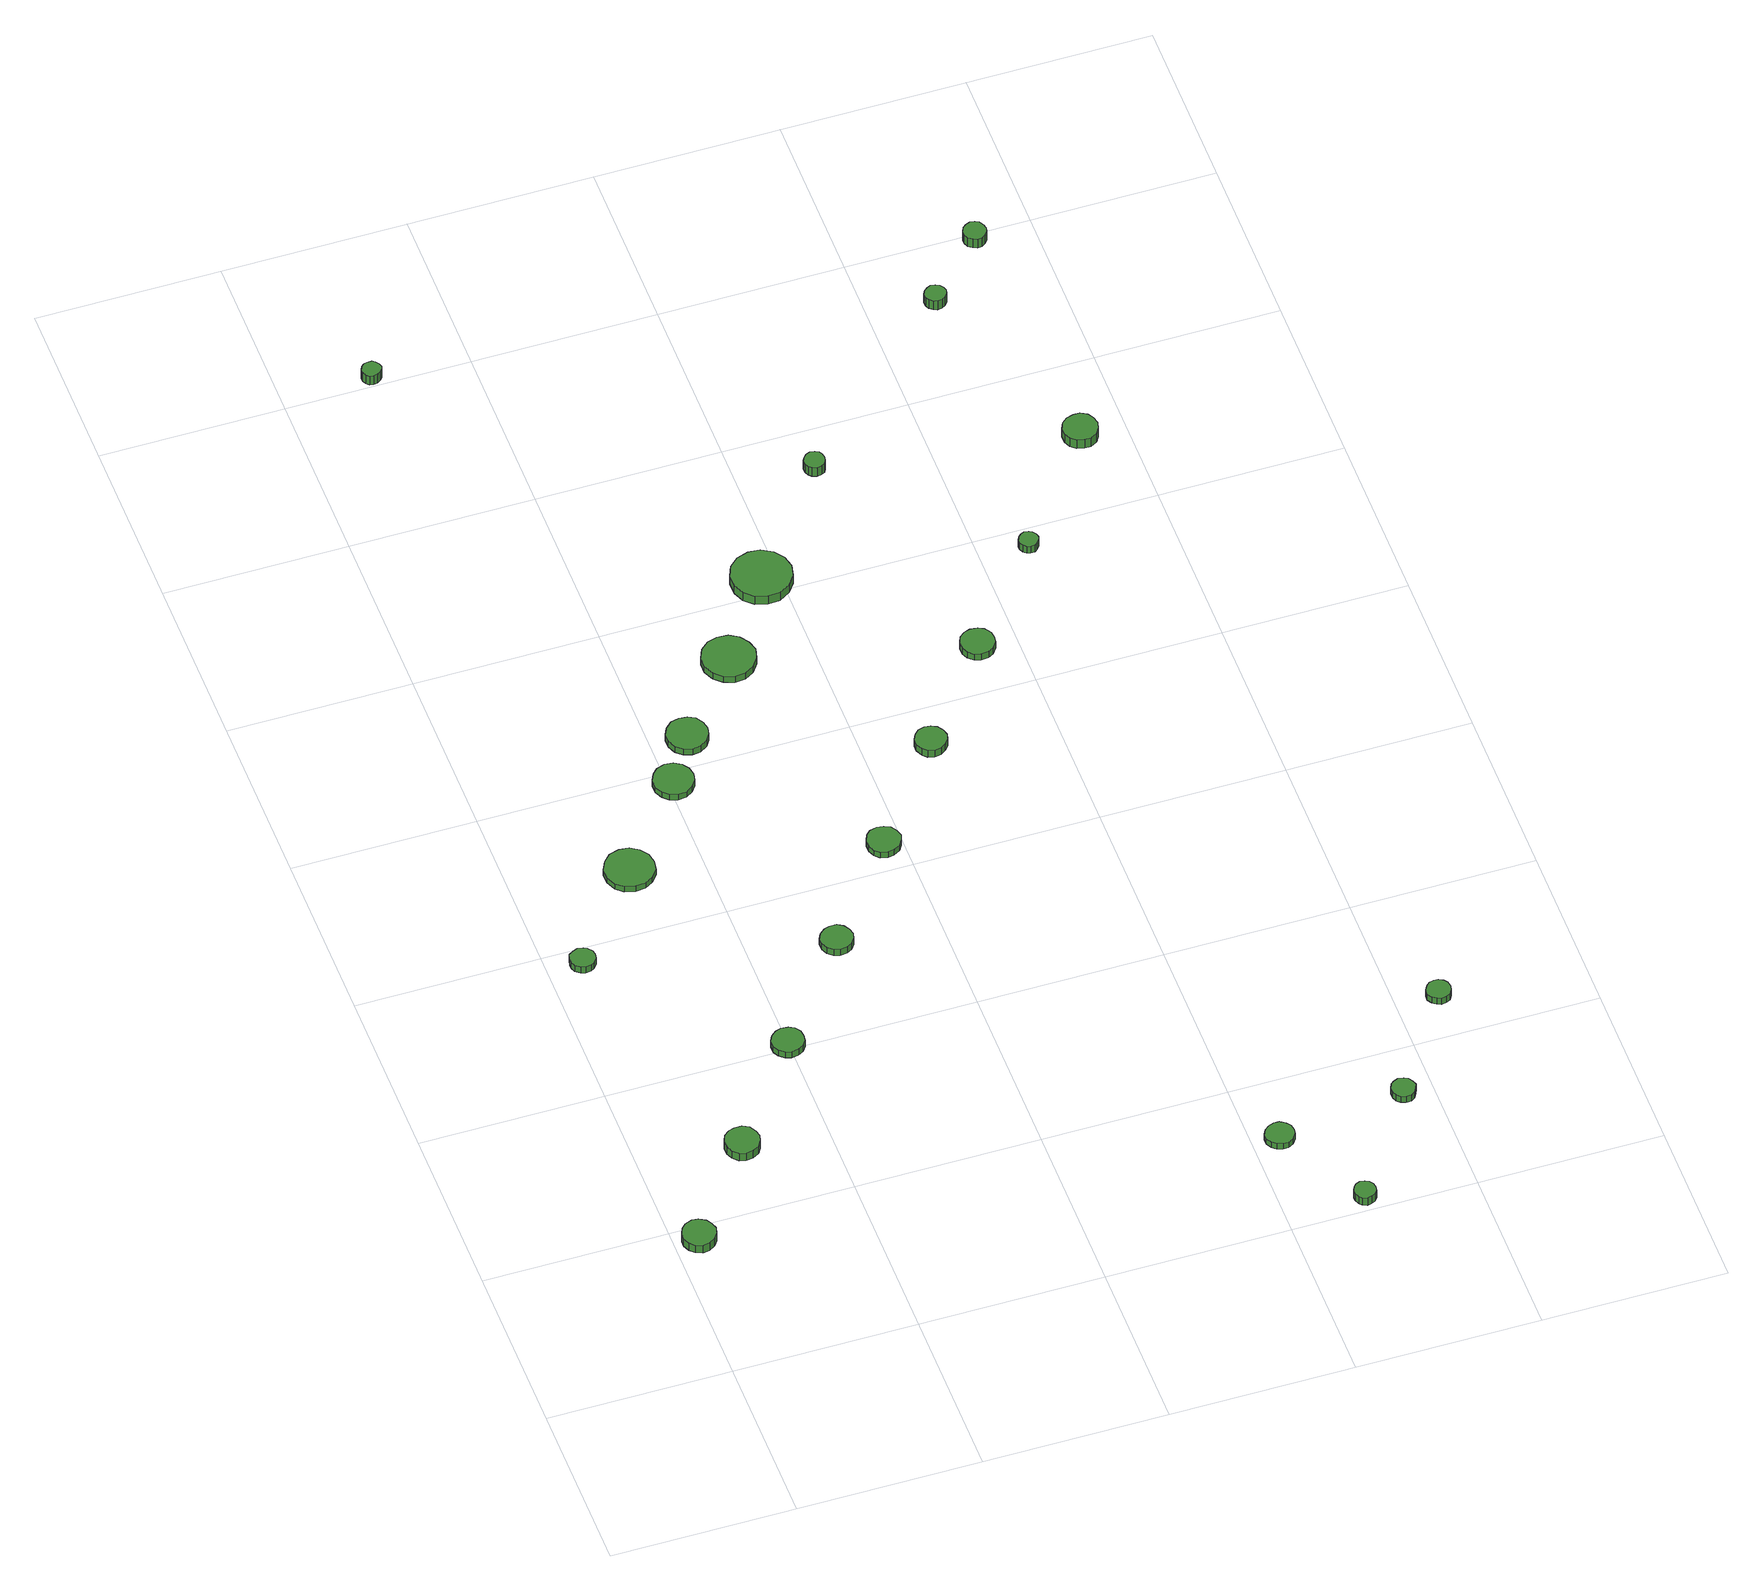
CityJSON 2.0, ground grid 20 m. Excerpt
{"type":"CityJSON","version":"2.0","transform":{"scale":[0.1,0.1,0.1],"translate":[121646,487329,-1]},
"CityObjects":{
"tree1":{"type":"SolitaryVegetationObject","attributes":{"function":"something"},"geometry":[{"type":"MultiSurface","lod":"1","boundaries":[[[0,1,2,3,4,5,6,7,8,9,10,11,12,13,14]],[[15,16,17,18,19,20,21,22,23,24,25,26,27,28,29]],[[0,29,28,1]],[[1,28,27,2]],[[2,27,26,3]],[[3,26,25,4]],[[4,25,24,5]],[[5,24,23,6]],[[6,23,22,7]],[[7,22,21,8]],[[8,21,20,9]],[[9,20,19,10]],[[10,19,18,11]],[[11,18,17,12]],[[12,17,16,13]],[[13,16,15,14]],[[14,15,29,0]]]}]},
"tree2":{"type":"SolitaryVegetationObject","attributes":{"function":"something"},"geometry":[{"type":"MultiSurface","lod":"1","boundaries":[[[30,31,32,33,34,35,36,37,38,39,40,41,42,43,44]],[[45,46,47,48,49,50,51,52,53,54,55,56,57,58,59]],[[30,59,58,31]],[[31,58,57,32]],[[32,57,56,33]],[[33,56,55,34]],[[34,55,54,35]],[[35,54,53,36]],[[36,53,52,37]],[[37,52,51,38]],[[38,51,50,39]],[[39,50,49,40]],[[40,49,48,41]],[[41,48,47,42]],[[42,47,46,43]],[[43,46,45,44]],[[44,45,59,30]]]}]},
"tree3":{"type":"SolitaryVegetationObject","attributes":{"function":"something"},"geometry":[{"type":"MultiSurface","lod":"1","boundaries":[[[60,61,62,63,64,65,66,67,68,69,70,71,72,73,74]],[[75,76,77,78,79,80,81,82,83,84,85,86,87,88,89]],[[60,89,88,61]],[[61,88,87,62]],[[62,87,86,63]],[[63,86,85,64]],[[64,85,84,65]],[[65,84,83,66]],[[66,83,82,67]],[[67,82,81,68]],[[68,81,80,69]],[[69,80,79,70]],[[70,79,78,71]],[[71,78,77,72]],[[72,77,76,73]],[[73,76,75,74]],[[74,75,89,60]]]}]},
"tree4":{"type":"SolitaryVegetationObject","attributes":{"function":"something"},"geometry":[{"type":"MultiSurface","lod":"1","boundaries":[[[90,91,92,93,94,95,96,97,98,99,100,101,102,103,104]],[[105,106,107,108,109,110,111,112,113,114,115,116,117,118,119]],[[90,119,118,91]],[[91,118,117,92]],[[92,117,116,93]],[[93,116,115,94]],[[94,115,114,95]],[[95,114,113,96]],[[96,113,112,97]],[[97,112,111,98]],[[98,111,110,99]],[[99,110,109,100]],[[100,109,108,101]],[[101,108,107,102]],[[102,107,106,103]],[[103,106,105,104]],[[104,105,119,90]]]}]},
"tree5":{"type":"SolitaryVegetationObject","attributes":{"function":"something"},"geometry":[{"type":"MultiSurface","lod":"1","boundaries":[[[120,121,122,123,124,125,126,127,128,129,130,131,132,133,134]],[[135,136,137,138,139,140,141,142,143,144,145,146,147,148,149]],[[120,149,148,121]],[[121,148,147,122]],[[122,147,146,123]],[[123,146,145,124]],[[124,145,144,125]],[[125,144,143,126]],[[126,143,142,127]],[[127,142,141,128]],[[128,141,140,129]],[[129,140,139,130]],[[130,139,138,131]],[[131,138,137,132]],[[132,137,136,133]],[[133,136,135,134]],[[134,135,149,120]]]}]},
"tree6":{"type":"SolitaryVegetationObject","attributes":{"function":"something"},"geometry":[{"type":"MultiSurface","lod":"1","boundaries":[[[150,151,152,153,154,155,156,157,158,159,160,161,162,163,164]],[[165,166,167,168,169,170,171,172,173,174,175,176,177,178,179]],[[150,179,178,151]],[[151,178,177,152]],[[152,177,176,153]],[[153,176,175,154]],[[154,175,174,155]],[[155,174,173,156]],[[156,173,172,157]],[[157,172,171,158]],[[158,171,170,159]],[[159,170,169,160]],[[160,169,168,161]],[[161,168,167,162]],[[162,167,166,163]],[[163,166,165,164]],[[164,165,179,150]]]}]},
"tree7":{"type":"SolitaryVegetationObject","attributes":{"function":"something"},"geometry":[{"type":"MultiSurface","lod":"1","boundaries":[[[180,181,182,183,184,185,186,187,188,189,190,191,192,193,194]],[[195,196,197,198,199,200,201,202,203,204,205,206,207,208,209]],[[180,209,208,181]],[[181,208,207,182]],[[182,207,206,183]],[[183,206,205,184]],[[184,205,204,185]],[[185,204,203,186]],[[186,203,202,187]],[[187,202,201,188]],[[188,201,200,189]],[[189,200,199,190]],[[190,199,198,191]],[[191,198,197,192]],[[192,197,196,193]],[[193,196,195,194]],[[194,195,209,180]]]}]},
"tree8":{"type":"SolitaryVegetationObject","attributes":{"function":"something"},"geometry":[{"type":"MultiSurface","lod":"1","boundaries":[[[210,211,212,213,214,215,216,217,218,219,220,221,222,223,224]],[[225,226,227,228,229,230,231,232,233,234,235,236,237,238,239]],[[210,239,238,211]],[[211,238,237,212]],[[212,237,236,213]],[[213,236,235,214]],[[214,235,234,215]],[[215,234,233,216]],[[216,233,232,217]],[[217,232,231,218]],[[218,231,230,219]],[[219,230,229,220]],[[220,229,228,221]],[[221,228,227,222]],[[222,227,226,223]],[[223,226,225,224]],[[224,225,239,210]]]}]},
"tree9":{"type":"SolitaryVegetationObject","attributes":{"function":"something"},"geometry":[{"type":"MultiSurface","lod":"1","boundaries":[[[240,241,242,243,244,245,246,247,248,249,250,251,252,253,254]],[[255,256,257,258,259,260,261,262,263,264,265,266,267,268,269]],[[240,269,268,241]],[[241,268,267,242]],[[242,267,266,243]],[[243,266,265,244]],[[244,265,264,245]],[[245,264,263,246]],[[246,263,262,247]],[[247,262,261,248]],[[248,261,260,249]],[[249,260,259,250]],[[250,259,258,251]],[[251,258,257,252]],[[252,257,256,253]],[[253,256,255,254]],[[254,255,269,240]]]}]},
"tree10":{"type":"SolitaryVegetationObject","attributes":{"function":"something"},"geometry":[{"type":"MultiSurface","lod":"1","boundaries":[[[270,271,272,273,274,275,276,277,278,279,280,281,282,283,284]],[[285,286,287,288,289,290,291,292,293,294,295,296,297,298,299]],[[270,299,298,271]],[[271,298,297,272]],[[272,297,296,273]],[[273,296,295,274]],[[274,295,294,275]],[[275,294,293,276]],[[276,293,292,277]],[[277,292,291,278]],[[278,291,290,279]],[[279,290,289,280]],[[280,289,288,281]],[[281,288,287,282]],[[282,287,286,283]],[[283,286,285,284]],[[284,285,299,270]]]}]},
"tree11":{"type":"SolitaryVegetationObject","attributes":{"function":"something"},"geometry":[{"type":"MultiSurface","lod":"1","boundaries":[[[300,301,302,303,304,305,306,307,308,309,310,311,312,313,314]],[[315,316,317,318,319,320,321,322,323,324,325,326,327,328,329]],[[300,329,328,301]],[[301,328,327,302]],[[302,327,326,303]],[[303,326,325,304]],[[304,325,324,305]],[[305,324,323,306]],[[306,323,322,307]],[[307,322,321,308]],[[308,321,320,309]],[[309,320,319,310]],[[310,319,318,311]],[[311,318,317,312]],[[312,317,316,313]],[[313,316,315,314]],[[314,315,329,300]]]}]},
"tree12":{"type":"SolitaryVegetationObject","attributes":{"function":"something"},"geometry":[{"type":"MultiSurface","lod":"1","boundaries":[[[330,331,332,333,334,335,336,337,338,339,340,341,342,343,344]],[[345,346,347,348,349,350,351,352,353,354,355,356,357,358,359]],[[330,359,358,331]],[[331,358,357,332]],[[332,357,356,333]],[[333,356,355,334]],[[334,355,354,335]],[[335,354,353,336]],[[336,353,352,337]],[[337,352,351,338]],[[338,351,350,339]],[[339,350,349,340]],[[340,349,348,341]],[[341,348,347,342]],[[342,347,346,343]],[[343,346,345,344]],[[344,345,359,330]]]}]},
"tree13":{"type":"SolitaryVegetationObject","attributes":{"function":"something"},"geometry":[{"type":"MultiSurface","lod":"1","boundaries":[[[360,361,362,363,364,365,366,367,368,369,370,371,372,373,374]],[[375,376,377,378,379,380,381,382,383,384,385,386,387,388,389]],[[360,389,388,361]],[[361,388,387,362]],[[362,387,386,363]],[[363,386,385,364]],[[364,385,384,365]],[[365,384,383,366]],[[366,383,382,367]],[[367,382,381,368]],[[368,381,380,369]],[[369,380,379,370]],[[370,379,378,371]],[[371,378,377,372]],[[372,377,376,373]],[[373,376,375,374]],[[374,375,389,360]]]}]},
"tree14":{"type":"SolitaryVegetationObject","attributes":{"function":"something"},"geometry":[{"type":"MultiSurface","lod":"1","boundaries":[[[390,391,392,393,394,395,396,397,398,399,400,401,402,403,404]],[[405,406,407,408,409,410,411,412,413,414,415,416,417,418,419]],[[390,419,418,391]],[[391,418,417,392]],[[392,417,416,393]],[[393,416,415,394]],[[394,415,414,395]],[[395,414,413,396]],[[396,413,412,397]],[[397,412,411,398]],[[398,411,410,399]],[[399,410,409,400]],[[400,409,408,401]],[[401,408,407,402]],[[402,407,406,403]],[[403,406,405,404]],[[404,405,419,390]]]}]},
"tree15":{"type":"SolitaryVegetationObject","attributes":{"function":"something"},"geometry":[{"type":"MultiSurface","lod":"1","boundaries":[[[420,421,422,423,424,425,426,427,428,429,430,431,432,433,434]],[[435,436,437,438,439,440,441,442,443,444,445,446,447,448,449]],[[420,449,448,421]],[[421,448,447,422]],[[422,447,446,423]],[[423,446,445,424]],[[424,445,444,425]],[[425,444,443,426]],[[426,443,442,427]],[[427,442,441,428]],[[428,441,440,429]],[[429,440,439,430]],[[430,439,438,431]],[[431,438,437,432]],[[432,437,436,433]],[[433,436,435,434]],[[434,435,449,420]]]}]},
"tree16":{"type":"SolitaryVegetationObject","attributes":{"function":"something"},"geometry":[{"type":"MultiSurface","lod":"1","boundaries":[[[450,451,452,453,454,455,456,457,458,459,460,461,462,463,464]],[[465,466,467,468,469,470,471,472,473,474,475,476,477,478,479]],[[450,479,478,451]],[[451,478,477,452]],[[452,477,476,453]],[[453,476,475,454]],[[454,475,474,455]],[[455,474,473,456]],[[456,473,472,457]],[[457,472,471,458]],[[458,471,470,459]],[[459,470,469,460]],[[460,469,468,461]],[[461,468,467,462]],[[462,467,466,463]],[[463,466,465,464]],[[464,465,479,450]]]}]},
"tree17":{"type":"SolitaryVegetationObject","attributes":{"function":"something"},"geometry":[{"type":"MultiSurface","lod":"1","boundaries":[[[480,481,482,483,484,485,486,487,488,489,490,491,492,493,494]],[[495,496,497,498,499,500,501,502,503,504,505,506,507,508,509]],[[480,509,508,481]],[[481,508,507,482]],[[482,507,506,483]],[[483,506,505,484]],[[484,505,504,485]],[[485,504,503,486]],[[486,503,502,487]],[[487,502,501,488]],[[488,501,500,489]],[[489,500,499,490]],[[490,499,498,491]],[[491,498,497,492]],[[492,497,496,493]],[[493,496,495,494]],[[494,495,509,480]]]}]},
"tree18":{"type":"SolitaryVegetationObject","attributes":{"function":"something"},"geometry":[{"type":"MultiSurface","lod":"1","boundaries":[[[510,511,512,513,514,515,516,517,518,519,520,521,522,523,524]],[[525,526,527,528,529,530,531,532,533,534,535,536,537,538,539]],[[510,539,538,511]],[[511,538,537,512]],[[512,537,536,513]],[[513,536,535,514]],[[514,535,534,515]],[[515,534,533,516]],[[516,533,532,517]],[[517,532,531,518]],[[518,531,530,519]],[[519,530,529,520]],[[520,529,528,521]],[[521,528,527,522]],[[522,527,526,523]],[[523,526,525,524]],[[524,525,539,510]]]}]},
"tree19":{"type":"SolitaryVegetationObject","attributes":{"function":"something"},"geometry":[{"type":"MultiSurface","lod":"1","boundaries":[[[540,541,542,543,544,545,546,547,548,549,550,551,552,553,554]],[[555,556,557,558,559,560,561,562,563,564,565,566,567,568,569]],[[540,569,568,541]],[[541,568,567,542]],[[542,567,566,543]],[[543,566,565,544]],[[544,565,564,545]],[[545,564,563,546]],[[546,563,562,547]],[[547,562,561,548]],[[548,561,560,549]],[[549,560,559,550]],[[550,559,558,551]],[[551,558,557,552]],[[552,557,556,553]],[[553,556,555,554]],[[554,555,569,540]]]}]},
"tree20":{"type":"SolitaryVegetationObject","attributes":{"function":"something"},"geometry":[{"type":"MultiSurface","lod":"1","boundaries":[[[570,571,572,573,574,575,576,577,578,579,580,581,582,583,584]],[[585,586,587,588,589,590,591,592,593,594,595,596,597,598,599]],[[570,599,598,571]],[[571,598,597,572]],[[572,597,596,573]],[[573,596,595,574]],[[574,595,594,575]],[[575,594,593,576]],[[576,593,592,577]],[[577,592,591,578]],[[578,591,590,579]],[[579,590,589,580]],[[580,589,588,581]],[[581,588,587,582]],[[582,587,586,583]],[[583,586,585,584]],[[584,585,599,570]]]}]},
"tree21":{"type":"SolitaryVegetationObject","attributes":{"function":"something"},"geometry":[{"type":"MultiSurface","lod":"1","boundaries":[[[600,601,602,603,604,605,606,607,608,609,610,611,612,613,614]],[[615,616,617,618,619,620,621,622,623,624,625,626,627,628,629]],[[600,629,628,601]],[[601,628,627,602]],[[602,627,626,603]],[[603,626,625,604]],[[604,625,624,605]],[[605,624,623,606]],[[606,623,622,607]],[[607,622,621,608]],[[608,621,620,609]],[[609,620,619,610]],[[610,619,618,611]],[[611,618,617,612]],[[612,617,616,613]],[[613,616,615,614]],[[614,615,629,600]]]}]},
"tree22":{"type":"SolitaryVegetationObject","attributes":{"function":"something"},"geometry":[{"type":"MultiSurface","lod":"1","boundaries":[[[630,631,632,633,634,635,636,637,638,639,640,641,642,643,644]],[[645,646,647,648,649,650,651,652,653,654,655,656,657,658,659]],[[630,659,658,631]],[[631,658,657,632]],[[632,657,656,633]],[[633,656,655,634]],[[634,655,654,635]],[[635,654,653,636]],[[636,653,652,637]],[[637,652,651,638]],[[638,651,650,639]],[[639,650,649,640]],[[640,649,648,641]],[[641,648,647,642]],[[642,647,646,643]],[[643,646,645,644]],[[644,645,659,630]]]}]},
"tree23":{"type":"SolitaryVegetationObject","attributes":{"function":"something"},"geometry":[{"type":"MultiSurface","lod":"1","boundaries":[[[660,661,662,663,664,665,666,667,668,669,670,671,672,673,674]],[[675,676,677,678,679,680,681,682,683,684,685,686,687,688,689]],[[660,689,688,661]],[[661,688,687,662]],[[662,687,686,663]],[[663,686,685,664]],[[664,685,684,665]],[[665,684,683,666]],[[666,683,682,667]],[[667,682,681,668]],[[668,681,680,669]],[[669,680,679,670]],[[670,679,678,671]],[[671,678,677,672]],[[672,677,676,673]],[[673,676,675,674]],[[674,675,689,660]]]}]}
},
"vertices":[
[45,183,17],[43,190,17],[39,196,17],[32,200,17],[25,201,17],[17,198,17],[12,193,17],[9,186,17],[9,179,17],[12,172,17],[17,167,17],[25,164,17],[32,165,17],[39,169,17],[43,175,17],[43,175,6],[39,169,6],[32,165,6],[25,164,6],[17,167,6],[12,172,6],[9,179,6],[9,186,6],[12,193,6],[17,198,6],[25,201,6],[32,200,6],[39,196,6],[43,190,6],[45,183,6],
[128,288,18],[126,295,18],[122,302,18],[115,306,18],[107,306,18],[100,304,18],[94,299,18],[91,292,18],[91,284,18],[94,277,18],[100,271,18],[107,269,18],[115,270,18],[122,274,18],[126,280,18],[126,280,7],[122,274,7],[115,270,7],[107,269,7],[100,271,7],[94,277,7],[91,284,7],[91,292,7],[94,299,7],[100,304,7],[107,306,7],[115,306,7],[122,302,7],[126,295,7],[128,288,7],
[51,578,18],[50,583,18],[46,588,18],[42,590,18],[36,591,18],[31,589,18],[26,586,18],[24,580,18],[24,575,18],[26,570,18],[31,566,18],[36,564,18],[42,565,18],[46,567,18],[50,572,18],[50,572,9],[46,567,9],[42,565,9],[36,564,9],[31,566,9],[26,570,9],[24,575,9],[24,580,9],[26,586,9],[31,589,9],[36,591,9],[42,590,9],[46,588,9],[50,583,9],[51,578,9],
[215,404,17],[214,411,17],[210,417,17],[204,420,17],[196,421,17],[190,419,17],[184,414,17],[181,408,17],[181,400,17],[184,394,17],[190,389,17],[196,387,17],[204,388,17],[210,391,17],[214,397,17],[214,397,8],[210,391,8],[204,388,8],[196,387,8],[190,389,8],[184,394,8],[181,400,8],[181,408,8],[184,414,8],[190,419,8],[196,421,8],[204,420,8],[210,417,8],[214,411,8],[215,404,8],
[149,679,18],[147,690,18],[140,699,18],[131,705,18],[120,706,18],[109,703,18],[101,695,18],[96,685,18],[96,674,18],[101,663,18],[109,656,18],[120,653,18],[131,654,18],[140,659,18],[147,668,18],[147,668,10],[140,659,10],[131,654,10],[120,653,10],[109,656,10],[101,663,10],[96,674,10],[96,685,10],[101,695,10],[109,703,10],[120,706,10],[131,705,10],[140,699,10],[147,690,10],[149,679,10],
[226,780,18],[224,789,18],[219,796,18],[211,801,18],[202,802,18],[193,799,18],[187,793,18],[183,785,18],[183,775,18],[187,767,18],[193,761,18],[202,758,18],[211,759,18],[219,764,18],[224,771,18],[224,771,10],[219,764,10],[211,759,10],[202,758,10],[193,761,10],[187,767,10],[183,775,10],[183,785,10],[187,793,10],[193,799,10],[202,802,10],[211,801,10],[219,796,10],[224,789,10],[226,780,10],
[308,520,18],[306,527,18],[302,533,18],[296,537,18],[288,537,18],[282,535,18],[276,530,18],[273,524,18],[273,517,18],[276,510,18],[282,505,18],[288,503,18],[296,504,18],[302,507,18],[306,513,18],[306,513,9],[302,507,9],[296,504,9],[288,503,9],[282,505,9],[276,510,9],[273,517,9],[273,524,9],[276,530,9],[282,535,9],[288,537,9],[296,537,9],[302,533,9],[306,527,9],[308,520,9],
[260,835,18],[258,844,18],[253,852,18],[245,856,18],[236,857,18],[227,855,18],[220,848,18],[216,840,18],[216,831,18],[220,822,18],[227,816,18],[236,813,18],[245,814,18],[253,819,18],[258,826,18],[258,826,9],[253,819,9],[245,814,9],[236,813,9],[227,816,9],[220,822,9],[216,831,9],[216,840,9],[220,848,9],[227,855,9],[236,857,9],[245,856,9],[253,852,9],[258,844,9],[260,835,9],
[106,1407,25],[105,1411,25],[102,1415,25],[99,1417,25],[94,1417,25],[90,1416,25],[87,1413,25],[85,1409,25],[85,1405,25],[87,1401,25],[90,1398,25],[94,1397,25],[99,1398,25],[102,1400,25],[105,1403,25],[105,1403,12],[102,1400,12],[99,1398,12],[94,1397,12],[90,1398,12],[87,1401,12],[85,1405,12],[85,1409,12],[87,1413,12],[90,1416,12],[94,1417,12],[99,1417,12],[102,1415,12],[105,1411,12],[106,1407,12],
[398,633,17],[396,640,17],[392,647,17],[385,650,17],[378,651,17],[370,649,17],[365,644,17],[362,637,17],[362,629,17],[365,622,17],[370,617,17],[378,615,17],[385,616,17],[392,620,17],[396,626,17],[396,626,9],[392,620,9],[385,616,9],[378,615,9],[370,617,9],[365,622,9],[362,629,9],[362,637,9],[365,644,9],[370,649,9],[378,651,9],[385,650,9],[392,647,9],[396,640,9],[398,633,9],
[341,922,18],[338,933,18],[331,943,18],[321,949,18],[309,950,18],[298,947,18],[289,939,18],[284,928,18],[284,916,18],[289,905,18],[298,897,18],[309,893,18],[321,894,18],[331,900,18],[338,910,18],[338,910,9],[331,900,9],[321,894,9],[309,893,9],[298,897,9],[289,905,9],[284,916,9],[284,928,9],[289,939,9],[298,947,9],[309,950,9],[321,949,9],[331,943,9],[338,933,9],[341,922,9],
[645,123,14],[644,129,14],[640,134,14],[634,138,14],[628,138,14],[622,136,14],[617,132,14],[614,126,14],[614,120,14],[617,114,14],[622,110,14],[628,108,14],[634,108,14],[640,111,14],[644,117,14],[644,117,6],[640,111,6],[634,108,6],[628,108,6],[622,110,6],[617,114,6],[614,120,6],[614,126,6],[617,132,6],[622,136,6],[628,138,6],[634,138,6],[640,134,6],[644,129,6],[645,123,6],
[412,1016,21],[409,1029,21],[401,1040,21],[389,1047,21],[376,1048,21],[363,1044,21],[353,1035,21],[348,1023,21],[348,1009,21],[353,997,21],[363,988,21],[376,984,21],[389,985,21],[401,992,21],[409,1003,21],[409,1003,9],[401,992,9],[389,985,9],[376,984,9],[363,988,9],[353,997,9],[348,1009,9],[348,1023,9],[353,1035,9],[363,1044,9],[376,1048,9],[389,1047,9],[401,1040,9],[409,1029,9],[412,1016,9],
[697,19,17],[696,24,17],[693,28,17],[689,30,17],[684,31,17],[679,29,17],[676,26,17],[674,21,17],[674,17,17],[676,12,17],[679,9,17],[684,7,17],[689,8,17],[693,10,17],[696,14,17],[696,14,6],[693,10,6],[689,8,6],[684,7,6],[679,9,6],[676,12,6],[674,17,6],[674,21,6],[676,26,6],[679,29,6],[684,31,6],[689,30,6],[693,28,6],[696,24,6],[697,19,6],
[487,748,18],[485,755,18],[481,761,18],[475,764,18],[468,765,18],[461,763,18],[456,758,18],[453,752,18],[453,745,18],[456,738,18],[461,733,18],[468,731,18],[475,732,18],[481,736,18],[485,741,18],[485,741,8],[481,736,8],[475,732,8],[468,731,8],[461,733,8],[456,738,8],[453,745,8],[453,752,8],[456,758,8],[461,763,8],[468,765,8],[475,764,8],[481,761,8],[485,755,8],[487,748,8],
[782,141,15],[780,146,15],[777,151,15],[773,153,15],[767,154,15],[762,152,15],[758,149,15],[756,144,15],[756,138,15],[758,133,15],[762,130,15],[767,128,15],[773,128,15],[777,131,15],[780,136,15],[780,136,6],[777,131,6],[773,128,6],[767,128,6],[762,130,6],[758,133,6],[756,138,6],[756,144,6],[758,149,6],[762,152,6],[767,154,6],[773,153,6],[777,151,6],[780,146,6],[782,141,6],
[576,860,17],[575,867,17],[570,874,17],[564,877,17],[556,878,17],[549,876,17],[543,871,17],[540,864,17],[540,856,17],[543,849,17],[549,844,17],[556,842,17],[564,843,17],[570,846,17],[575,853,17],[575,853,8],[570,846,8],[564,843,8],[556,842,8],[549,844,8],[543,849,8],[540,856,8],[540,864,8],[543,871,8],[549,876,8],[556,878,8],[564,877,8],[570,874,8],[575,867,8],[576,860,8],
[492,1145,22],[491,1150,22],[489,1154,22],[485,1156,22],[480,1157,22],[475,1155,22],[472,1152,22],[470,1148,22],[470,1143,22],[472,1139,22],[475,1136,22],[480,1134,22],[485,1135,22],[489,1137,22],[491,1141,22],[491,1141,9],[489,1137,9],[485,1135,9],[480,1134,9],[475,1136,9],[472,1139,9],[470,1143,9],[470,1148,9],[472,1152,9],[475,1155,9],[480,1157,9],[485,1156,9],[489,1154,9],[491,1150,9],[492,1145,9],
[859,257,15],[858,263,15],[855,267,15],[850,270,15],[845,270,15],[840,269,15],[836,265,15],[833,260,15],[833,254,15],[836,249,15],[840,246,15],[845,244,15],[850,245,15],[855,247,15],[858,252,15],[858,252,6],[855,247,6],[850,245,6],[845,244,6],[840,246,6],[836,249,6],[833,254,6],[833,260,6],[836,265,6],[840,269,6],[845,270,6],[850,270,6],[855,267,6],[858,263,6],[859,257,6],
[663,975,18],[662,979,18],[659,983,18],[656,985,18],[651,986,18],[647,984,18],[644,981,18],[642,977,18],[642,973,18],[644,969,18],[647,966,18],[651,965,18],[656,965,18],[659,967,18],[662,971,18],[662,971,8],[659,967,8],[656,965,8],[651,965,8],[647,966,8],[644,969,8],[642,973,8],[642,977,8],[644,981,8],[647,984,8],[651,986,8],[656,985,8],[659,983,8],[662,979,8],[663,975,8],
[681,1317,29],[680,1321,29],[677,1325,29],[673,1327,29],[668,1328,29],[664,1326,29],[660,1323,29],[658,1319,29],[658,1314,29],[660,1310,29],[664,1307,29],[668,1305,29],[673,1306,29],[677,1308,29],[680,1312,29],[680,1312,16],[677,1308,16],[673,1306,16],[668,1305,16],[664,1307,16],[660,1310,16],[658,1314,16],[658,1319,16],[660,1323,16],[664,1326,16],[668,1328,16],[673,1327,16],[677,1325,16],[680,1321,16],[681,1317,16],
[769,1099,24],[767,1107,24],[763,1113,24],[756,1117,24],[749,1117,24],[741,1115,24],[735,1110,24],[732,1103,24],[732,1095,24],[735,1088,24],[741,1083,24],[749,1081,24],[756,1081,24],[763,1085,24],[767,1091,24],[767,1091,11],[763,1085,11],[756,1081,11],[749,1081,11],[741,1083,11],[735,1088,11],[732,1095,11],[732,1103,11],[735,1110,11],[741,1115,11],[749,1117,11],[756,1117,11],[763,1113,11],[767,1107,11],[769,1099,11],
[748,1387,26],[747,1392,26],[744,1397,26],[740,1399,26],[735,1400,26],[730,1398,26],[726,1395,26],[724,1390,26],[724,1385,26],[726,1380,26],[730,1377,26],[735,1375,26],[740,1375,26],[744,1378,26],[747,1382,26],[747,1382,13],[744,1378,13],[740,1375,13],[735,1375,13],[730,1377,13],[726,1380,13],[724,1385,13],[724,1390,13],[726,1395,13],[730,1398,13],[735,1400,13],[740,1399,13],[744,1397,13],[747,1392,13],[748,1387,13]
]}
